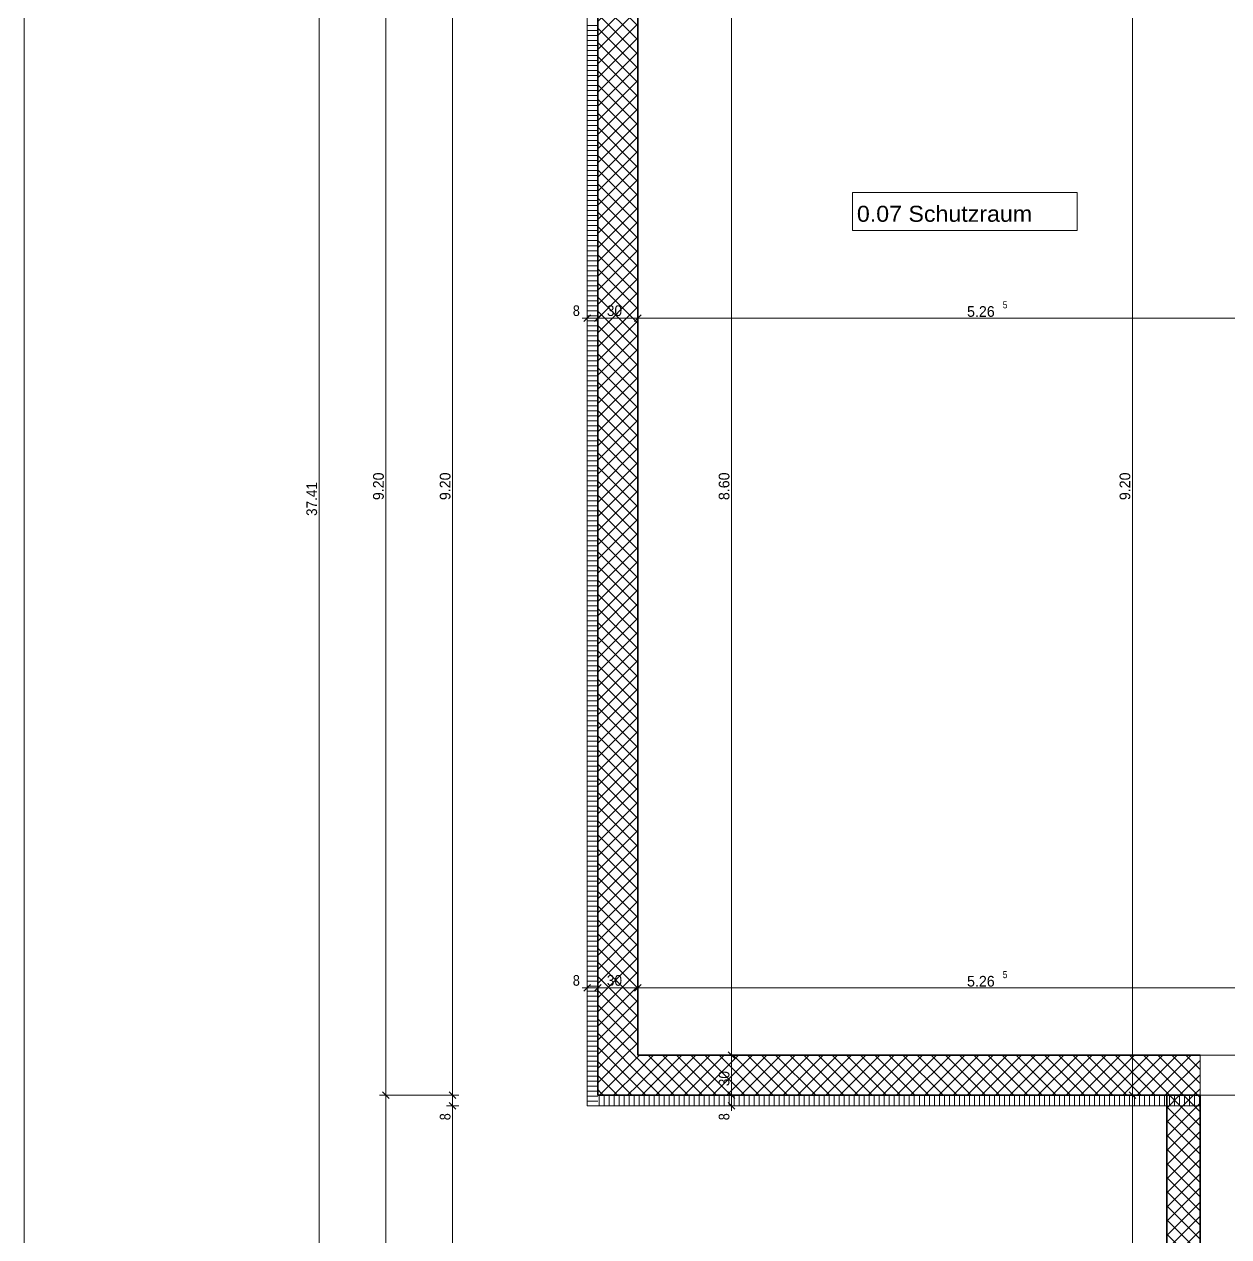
# Model space of a CAD drawing. Header units: millimetres. Extents: x -3497 to 2618, y -1809 to 2456.
# Drawn here: x -3422 to -2519, y -260 to 649 of the extents above; entities that cross this region are included whole.
import ezdxf
from ezdxf.enums import TextEntityAlignment as Align

# ---------------------------------------------------------------- set-up
doc = ezdxf.new("R2010")
doc.units = ezdxf.units.MM
doc.header["$LTSCALE"] = 100
for name, color, linetype, true_color in [('00_Anm.FP', 7, 'Continuous', 0x00c0ff), ('10-0.05 Solid', 1, 'Continuous', 0xff0000), ('10-0.18 Solid', 9, 'Continuous', 0x808080), ('20-Beton', 9, 'Continuous', 0x808080), ('50-Türen&Fenster', 9, 'Continuous', 0x808080), ('Layer31', 9, 'Continuous', 0x808080)]:
    doc.layers.add(name, color=color, linetype=linetype, true_color=true_color)
doc.layers.add('Layer34', color=7, linetype='Continuous')
doc.styles.add('Arial', font='arial.ttf')

# ---------------------------------------------------------------- blocks, each defined once
blk = doc.blocks.new('*X622')
at = {"layer": '10-0.05 Solid', "color": 18, "linetype": 'Continuous', "lineweight": 13, "true_color": 0x000000}
for p, q in [((-2996.14, -158.49), (-2991.67, -158.49)), ((-2992.39, -154.74), (-2991.67, -154.74))]:
    blk.add_line(p, q, dxfattribs=at)
blk = doc.blocks.new('*X623')
at = {"layer": '10-0.05 Solid', "color": 18, "linetype": 'Continuous', "lineweight": 13, "true_color": 0x000000}
for p, q in [((-2990.48, -154.02), (-2961.67, -125.21)), ((-2961.67, -126.76), (-2963.04, -125.39)), ((-2979.87, -154.02), (-2961.67, -135.82)), ((-2961.67, -147.97), (-2973.65, -136)), ((-2961.67, -137.37), (-2968.34, -130.69)), ((-2966.23, -154.02), (-2978.95, -141.3)), ((-2987.44, -154.02), (-2989.56, -151.91)), ((-2976.83, -154.02), (-2984.25, -146.6)), ((-2969.27, -154.02), (-2961.67, -146.43))]:
    blk.add_line(p, q, dxfattribs=at)
blk = doc.blocks.new('*X624')
at = {"layer": '10-0.05 Solid', "color": 18, "linetype": 'Continuous', "lineweight": 13, "true_color": 0x000000}
for p, q in [((-2999.67, 647.76), (-2991.67, 647.76)), ((-2999.67, 644.01), (-2991.67, 644.01)), ((-2999.67, 640.26), (-2991.67, 640.26)), ((-2999.67, 636.51), (-2991.67, 636.51)), ((-2999.67, 632.76), (-2991.67, 632.76)), ((-2999.67, 629.01), (-2991.67, 629.01)), ((-2999.67, 625.26), (-2991.67, 625.26)), ((-2999.67, 621.51), (-2991.67, 621.51)), ((-2999.67, 617.76), (-2991.67, 617.76)), ((-2999.67, 614.01), (-2991.67, 614.01)), ((-2999.67, 610.26), (-2991.67, 610.26)), ((-2999.67, 606.51), (-2991.67, 606.51)), ((-2999.67, 602.76), (-2991.67, 602.76)), ((-2999.67, 599.01), (-2991.67, 599.01)), ((-2999.67, 595.26), (-2991.67, 595.26)), ((-2999.67, 591.51), (-2991.67, 591.51)), ((-2999.67, 587.76), (-2991.67, 587.76)), ((-2999.67, 584.01), (-2991.67, 584.01)), ((-2999.67, 580.26), (-2991.67, 580.26)), ((-2999.67, 576.51), (-2991.67, 576.51)), ((-2999.67, 572.76), (-2991.67, 572.76)), ((-2999.67, 569.01), (-2991.67, 569.01)), ((-2999.67, 565.26), (-2991.67, 565.26)), ((-2999.67, 561.51), (-2991.67, 561.51)), ((-2999.67, 557.76), (-2991.67, 557.76)), ((-2999.67, 554.01), (-2991.67, 554.01)), ((-2999.67, 550.26), (-2991.67, 550.26)), ((-2999.67, 546.51), (-2991.67, 546.51)), ((-2999.67, 542.76), (-2991.67, 542.76)), ((-2999.67, 539.01), (-2991.67, 539.01)), ((-2999.67, 535.26), (-2991.67, 535.26)), ((-2999.67, 531.51), (-2991.67, 531.51)), ((-2999.67, 527.76), (-2991.67, 527.76)), ((-2999.67, 524.01), (-2991.67, 524.01)), ((-2999.67, 520.26), (-2991.67, 520.26)), ((-2999.67, 516.51), (-2991.67, 516.51)), ((-2999.67, 512.76), (-2991.67, 512.76)), ((-2999.67, 509.01), (-2991.67, 509.01)), ((-2999.67, 505.26), (-2991.67, 505.26)), ((-2999.67, 501.51), (-2991.67, 501.51)), ((-2999.67, 497.76), (-2991.67, 497.76)), ((-2999.67, 494.01), (-2991.67, 494.01)), ((-2999.67, 490.26), (-2991.67, 490.26)), ((-2999.67, 486.51), (-2991.67, 486.51)), ((-2999.67, 482.76), (-2991.67, 482.76)), ((-2999.67, 479.01), (-2991.67, 479.01)), ((-2999.67, 475.26), (-2991.67, 475.26)), ((-2999.67, 471.51), (-2991.67, 471.51)), ((-2999.67, 467.76), (-2991.67, 467.76)), ((-2999.67, 464.01), (-2991.67, 464.01)), ((-2999.67, 460.26), (-2991.67, 460.26)), ((-2999.67, 456.51), (-2991.67, 456.51)), ((-2999.67, 452.76), (-2991.67, 452.76)), ((-2999.67, 449.01), (-2991.67, 449.01)), ((-2999.67, 445.26), (-2991.67, 445.26)), ((-2999.67, 441.51), (-2991.67, 441.51)), ((-2999.67, 437.76), (-2991.67, 437.76)), ((-2999.67, 434.01), (-2991.67, 434.01)), ((-2999.67, 430.26), (-2991.67, 430.26)), ((-2999.67, 426.51), (-2991.67, 426.51)), ((-2999.67, 422.76), (-2991.67, 422.76)), ((-2999.67, 419.01), (-2991.67, 419.01)), ((-2999.67, 415.26), (-2991.67, 415.26)), ((-2999.67, 411.51), (-2991.67, 411.51)), ((-2999.67, 407.76), (-2991.67, 407.76)), ((-2999.67, 404.01), (-2991.67, 404.01)), ((-2999.67, 400.26), (-2991.67, 400.26)), ((-2999.67, 396.51), (-2991.67, 396.51)), ((-2999.67, 392.76), (-2991.67, 392.76)), ((-2999.67, 389.01), (-2991.67, 389.01)), ((-2999.67, 385.26), (-2991.67, 385.26)), ((-2999.67, 381.51), (-2991.67, 381.51)), ((-2999.67, 377.76), (-2991.67, 377.76)), ((-2999.67, 374.01), (-2991.67, 374.01)), ((-2999.67, 370.26), (-2991.67, 370.26)), ((-2999.67, 366.51), (-2991.67, 366.51)), ((-2999.67, 362.76), (-2991.67, 362.76)), ((-2999.67, 359.01), (-2991.67, 359.01)), ((-2999.67, 355.26), (-2991.67, 355.26)), ((-2999.67, 351.51), (-2991.67, 351.51)), ((-2999.67, 347.76), (-2991.67, 347.76)), ((-2999.67, 344.01), (-2991.67, 344.01)), ((-2999.67, 340.26), (-2991.67, 340.26)), ((-2999.67, 336.51), (-2991.67, 336.51)), ((-2999.67, 332.76), (-2991.67, 332.76)), ((-2999.67, 329.01), (-2991.67, 329.01)), ((-2999.67, 325.26), (-2991.67, 325.26)), ((-2999.67, 321.51), (-2991.67, 321.51)), ((-2999.67, 317.76), (-2991.67, 317.76)), ((-2999.67, 314.01), (-2991.67, 314.01)), ((-2999.67, 310.26), (-2991.67, 310.26)), ((-2999.67, 306.51), (-2991.67, 306.51)), ((-2999.67, 302.76), (-2991.67, 302.76)), ((-2999.67, 299.01), (-2991.67, 299.01)), ((-2999.67, 295.26), (-2991.67, 295.26)), ((-2999.67, 291.51), (-2991.67, 291.51)), ((-2999.67, 287.76), (-2991.67, 287.76)), ((-2999.67, 284.01), (-2991.67, 284.01)), ((-2999.67, 280.26), (-2991.67, 280.26)), ((-2999.67, 276.51), (-2991.67, 276.51)), ((-2999.67, 272.76), (-2991.67, 272.76)), ((-2999.67, 269.01), (-2991.67, 269.01)), ((-2999.67, 265.26), (-2991.67, 265.26)), ((-2999.67, 261.51), (-2991.67, 261.51)), ((-2999.67, 257.76), (-2991.67, 257.76)), ((-2999.67, 254.01), (-2991.67, 254.01)), ((-2999.67, 250.26), (-2991.67, 250.26)), ((-2999.67, 246.51), (-2991.67, 246.51)), ((-2999.67, 242.76), (-2991.67, 242.76)), ((-2999.67, 239.01), (-2991.67, 239.01)), ((-2999.67, 235.26), (-2991.67, 235.26)), ((-2999.67, 231.51), (-2991.67, 231.51)), ((-2999.67, 227.76), (-2991.67, 227.76)), ((-2999.67, 224.01), (-2991.67, 224.01)), ((-2999.67, 220.26), (-2991.67, 220.26)), ((-2999.67, 216.51), (-2991.67, 216.51)), ((-2999.67, 212.76), (-2991.67, 212.76)), ((-2999.67, 209.01), (-2991.67, 209.01)), ((-2999.67, 205.26), (-2991.67, 205.26)), ((-2999.67, 201.51), (-2991.67, 201.51)), ((-2999.67, 197.76), (-2991.67, 197.76)), ((-2999.67, 194.01), (-2991.67, 194.01)), ((-2999.67, 190.26), (-2991.67, 190.26)), ((-2999.67, 186.51), (-2991.67, 186.51)), ((-2999.67, 182.76), (-2991.67, 182.76)), ((-2999.67, 179.01), (-2991.67, 179.01)), ((-2999.67, 175.26), (-2991.67, 175.26)), ((-2999.67, 171.51), (-2991.67, 171.51)), ((-2999.67, 167.76), (-2991.67, 167.76)), ((-2999.67, 164.01), (-2991.67, 164.01)), ((-2999.67, 160.26), (-2991.67, 160.26)), ((-2999.67, 156.51), (-2991.67, 156.51)), ((-2999.67, 152.76), (-2991.67, 152.76)), ((-2999.67, 149.01), (-2991.67, 149.01)), ((-2999.67, 145.26), (-2991.67, 145.26)), ((-2999.67, 141.51), (-2991.67, 141.51)), ((-2999.67, 137.76), (-2991.67, 137.76)), ((-2999.67, 134.01), (-2991.67, 134.01)), ((-2999.67, 130.26), (-2991.67, 130.26)), ((-2999.67, 126.51), (-2991.67, 126.51)), ((-2999.67, 122.76), (-2991.67, 122.76)), ((-2999.67, 119.01), (-2991.67, 119.01)), ((-2999.67, 115.26), (-2991.67, 115.26)), ((-2999.67, 111.51), (-2991.67, 111.51)), ((-2999.67, 107.76), (-2991.67, 107.76)), ((-2999.67, 104.01), (-2991.67, 104.01)), ((-2999.67, 100.26), (-2991.67, 100.26)), ((-2999.67, 96.51), (-2991.67, 96.51)), ((-2999.67, 92.76), (-2991.67, 92.76)), ((-2999.67, 89.01), (-2991.67, 89.01)), ((-2999.67, 85.26), (-2991.67, 85.26)), ((-2999.67, 81.51), (-2991.67, 81.51)), ((-2999.67, 77.76), (-2991.67, 77.76)), ((-2999.67, 74.01), (-2991.67, 74.01)), ((-2999.67, 70.26), (-2991.67, 70.26)), ((-2999.67, 66.51), (-2991.67, 66.51)), ((-2999.67, 62.76), (-2991.67, 62.76)), ((-2999.67, 59.01), (-2991.67, 59.01)), ((-2999.67, 55.26), (-2991.67, 55.26)), ((-2999.67, 51.51), (-2991.67, 51.51)), ((-2999.67, 47.76), (-2991.67, 47.76)), ((-2999.67, 44.01), (-2991.67, 44.01)), ((-2999.67, 40.26), (-2991.67, 40.26)), ((-2999.67, 36.51), (-2991.67, 36.51)), ((-2999.67, 32.76), (-2991.67, 32.76)), ((-2999.67, 29.01), (-2991.67, 29.01)), ((-2999.67, 25.26), (-2991.67, 25.26)), ((-2999.67, 21.51), (-2991.67, 21.51)), ((-2999.67, 17.76), (-2991.67, 17.76)), ((-2999.67, 14.01), (-2991.67, 14.01)), ((-2999.67, 10.26), (-2991.67, 10.26)), ((-2999.67, 6.51), (-2991.67, 6.51)), ((-2999.67, 2.76), (-2991.67, 2.76)), ((-2999.67, -0.99), (-2991.67, -0.99)), ((-2999.67, -4.74), (-2991.67, -4.74)), ((-2999.67, -8.49), (-2991.67, -8.49)), ((-2999.67, -12.24), (-2991.67, -12.24)), ((-2999.67, -15.99), (-2991.67, -15.99)), ((-2999.67, -19.74), (-2991.67, -19.74)), ((-2999.67, -23.49), (-2991.67, -23.49)), ((-2999.67, -27.24), (-2991.67, -27.24)), ((-2999.67, -30.99), (-2991.67, -30.99)), ((-2999.67, -34.74), (-2991.67, -34.74)), ((-2999.67, -38.49), (-2991.67, -38.49)), ((-2999.67, -42.24), (-2991.67, -42.24)), ((-2999.67, -45.99), (-2991.67, -45.99)), ((-2999.67, -49.74), (-2991.67, -49.74)), ((-2999.67, -53.49), (-2991.67, -53.49)), ((-2999.67, -57.24), (-2991.67, -57.24)), ((-2999.67, -60.99), (-2991.67, -60.99)), ((-2999.67, -64.74), (-2991.67, -64.74)), ((-2999.67, -68.49), (-2991.67, -68.49)), ((-2999.67, -72.24), (-2991.67, -72.24)), ((-2999.67, -75.99), (-2991.67, -75.99)), ((-2999.67, -79.74), (-2991.67, -79.74)), ((-2999.67, -83.49), (-2991.67, -83.49)), ((-2999.67, -87.24), (-2991.67, -87.24)), ((-2999.67, -90.99), (-2991.67, -90.99)), ((-2999.67, -94.74), (-2991.67, -94.74)), ((-2999.67, -98.49), (-2991.67, -98.49)), ((-2999.67, -102.24), (-2991.67, -102.24)), ((-2999.67, -105.99), (-2991.67, -105.99)), ((-2999.67, -109.74), (-2991.67, -109.74)), ((-2999.67, -113.49), (-2991.67, -113.49)), ((-2999.67, -117.24), (-2991.67, -117.24)), ((-2999.67, -120.99), (-2991.67, -120.99)), ((-2999.67, -124.74), (-2991.67, -124.74)), ((-2999.67, -128.49), (-2991.67, -128.49)), ((-2999.67, -132.24), (-2991.67, -132.24)), ((-2999.67, -135.99), (-2991.67, -135.99)), ((-2999.67, -139.74), (-2991.67, -139.74)), ((-2999.67, -143.49), (-2991.67, -143.49)), ((-2999.67, -147.24), (-2991.67, -147.24)), ((-2999.67, -150.99), (-2991.67, -150.99))]:
    blk.add_line(p, q, dxfattribs=at)
blk = doc.blocks.new('*X625')
at = {"layer": '10-0.05 Solid', "color": 18, "linetype": 'Continuous', "lineweight": 13, "true_color": 0x000000}
for p, q in [((-2999.67, -154.74), (-2992.39, -154.74)), ((-2999.67, -158.49), (-2996.14, -158.49))]:
    blk.add_line(p, q, dxfattribs=at)
blk = doc.blocks.new('*X627')
at = {"layer": '10-0.05 Solid', "color": 18, "linetype": 'Continuous', "lineweight": 13, "true_color": 0x000000}
for p, q in [((-2991.67, 714.53), (-2970.22, 735.98)), ((-2991.67, 725.13), (-2980.82, 735.98)), ((-2991.67, 735.74), (-2991.43, 735.98)), ((-2991.67, 703.92), (-2961.67, 733.92)), ((-2961.67, 700.56), (-2991.67, 730.56)), ((-2961.67, 711.16), (-2986.49, 735.98)), ((-2961.67, 721.77), (-2975.88, 735.98)), ((-2961.67, 732.38), (-2965.27, 735.98)), ((-2991.67, 693.31), (-2961.67, 723.31)), ((-2961.67, 689.95), (-2991.67, 719.95)), ((-2991.67, 682.71), (-2961.67, 712.71)), ((-2961.67, 679.34), (-2991.67, 709.34)), ((-2991.67, 672.1), (-2961.67, 702.1)), ((-2961.67, 668.74), (-2991.67, 698.74)), ((-2991.67, 661.49), (-2961.67, 691.49)), ((-2961.67, 658.13), (-2991.67, 688.13)), ((-2991.67, 650.89), (-2961.67, 680.89)), ((-2961.67, 647.52), (-2991.67, 677.52)), ((-2991.67, 640.28), (-2961.67, 670.28)), ((-2961.67, 636.92), (-2991.67, 666.92)), ((-2991.67, 629.67), (-2961.67, 659.67)), ((-2961.67, 626.31), (-2991.67, 656.31)), ((-2991.67, 619.07), (-2961.67, 649.07)), ((-2961.67, 615.7), (-2991.67, 645.7)), ((-2991.67, 608.46), (-2961.67, 638.46)), ((-2961.67, 605.1), (-2991.67, 635.1)), ((-2991.67, 597.85), (-2961.67, 627.85)), ((-2961.67, 594.49), (-2991.67, 624.49)), ((-2991.67, 587.25), (-2961.67, 617.25)), ((-2961.67, 583.88), (-2991.67, 613.88)), ((-2991.67, 576.64), (-2961.67, 606.64)), ((-2961.67, 573.28), (-2991.67, 603.28)), ((-2991.67, 566.03), (-2961.67, 596.03)), ((-2961.67, 562.67), (-2991.67, 592.67)), ((-2991.67, 555.43), (-2961.67, 585.43)), ((-2961.67, 552.06), (-2991.67, 582.06)), ((-2991.67, 544.82), (-2961.67, 574.82)), ((-2961.67, 541.46), (-2991.67, 571.46)), ((-2991.67, 534.21), (-2961.67, 564.21)), ((-2961.67, 530.85), (-2991.67, 560.85)), ((-2991.67, 523.61), (-2961.67, 553.61)), ((-2961.67, 520.24), (-2991.67, 550.24)), ((-2991.67, 513), (-2961.67, 543)), ((-2961.67, 509.64), (-2991.67, 539.64)), ((-2991.67, 502.39), (-2961.67, 532.39)), ((-2961.67, 499.03), (-2991.67, 529.03)), ((-2991.67, 491.79), (-2961.67, 521.79)), ((-2961.67, 488.42), (-2991.67, 518.42)), ((-2991.67, 481.18), (-2961.67, 511.18)), ((-2961.67, 477.82), (-2991.67, 507.82)), ((-2991.67, 470.57), (-2961.67, 500.57)), ((-2961.67, 467.21), (-2991.67, 497.21)), ((-2991.67, 459.97), (-2961.67, 489.97)), ((-2961.67, 456.6), (-2991.67, 486.6)), ((-2991.67, 449.36), (-2961.67, 479.36)), ((-2961.67, 446), (-2991.67, 476)), ((-2991.67, 438.75), (-2961.67, 468.75)), ((-2961.67, 435.39), (-2991.67, 465.39)), ((-2991.67, 428.15), (-2961.67, 458.15)), ((-2961.67, 424.78), (-2991.67, 454.78)), ((-2991.67, 417.54), (-2961.67, 447.54)), ((-2961.67, 414.18), (-2991.67, 444.18)), ((-2991.67, 406.93), (-2961.67, 436.93)), ((-2961.67, 403.57), (-2991.67, 433.57)), ((-2991.67, 396.33), (-2961.67, 426.33)), ((-2961.67, 392.96), (-2991.67, 422.96)), ((-2991.67, 385.72), (-2961.67, 415.72)), ((-2961.67, 382.36), (-2991.67, 412.36)), ((-2991.67, 375.12), (-2961.67, 405.12)), ((-2961.67, 371.75), (-2991.67, 401.75)), ((-2991.67, 364.51), (-2961.67, 394.51)), ((-2961.67, 361.14), (-2991.67, 391.14)), ((-2991.67, 353.9), (-2961.67, 383.9)), ((-2961.67, 350.54), (-2991.67, 380.54)), ((-2991.67, 343.3), (-2961.67, 373.3)), ((-2961.67, 339.93), (-2991.67, 369.93)), ((-2991.67, 332.69), (-2961.67, 362.69)), ((-2961.67, 329.32), (-2991.67, 359.32)), ((-2991.67, 322.08), (-2961.67, 352.08)), ((-2961.67, 318.72), (-2991.67, 348.72)), ((-2991.67, 311.48), (-2961.67, 341.48)), ((-2961.67, 308.11), (-2991.67, 338.11)), ((-2991.67, 300.87), (-2961.67, 330.87)), ((-2961.67, 297.5), (-2991.67, 327.5)), ((-2991.67, 290.26), (-2961.67, 320.26)), ((-2961.67, 286.9), (-2991.67, 316.9)), ((-2991.67, 279.66), (-2961.67, 309.66)), ((-2961.67, 276.29), (-2991.67, 306.29)), ((-2991.67, 269.05), (-2961.67, 299.05)), ((-2961.67, 265.68), (-2991.67, 295.68)), ((-2991.67, 258.44), (-2961.67, 288.44)), ((-2961.67, 255.08), (-2991.67, 285.08)), ((-2991.67, 247.84), (-2961.67, 277.84)), ((-2961.67, 244.47), (-2991.67, 274.47)), ((-2991.67, 237.23), (-2961.67, 267.23)), ((-2961.67, 233.86), (-2991.67, 263.86)), ((-2991.67, 226.62), (-2961.67, 256.62)), ((-2961.67, 223.26), (-2991.67, 253.26)), ((-2991.67, 216.02), (-2961.67, 246.02)), ((-2961.67, 212.65), (-2991.67, 242.65)), ((-2991.67, 205.41), (-2961.67, 235.41)), ((-2961.67, 202.05), (-2991.67, 232.05)), ((-2991.67, 194.8), (-2961.67, 224.8)), ((-2961.67, 191.44), (-2991.67, 221.44)), ((-2991.67, 184.2), (-2961.67, 214.2)), ((-2961.67, 180.83), (-2991.67, 210.83)), ((-2991.67, 173.59), (-2961.67, 203.59)), ((-2961.67, 170.23), (-2991.67, 200.23)), ((-2991.67, 162.98), (-2961.67, 192.98)), ((-2961.67, 159.62), (-2991.67, 189.62)), ((-2991.67, 152.38), (-2961.67, 182.38)), ((-2961.67, 149.01), (-2991.67, 179.01)), ((-2991.67, 141.77), (-2961.67, 171.77)), ((-2961.67, 138.41), (-2991.67, 168.41)), ((-2991.67, 131.16), (-2961.67, 161.16)), ((-2961.67, 127.8), (-2991.67, 157.8)), ((-2991.67, 120.56), (-2961.67, 150.56)), ((-2961.67, 117.19), (-2991.67, 147.19)), ((-2991.67, 109.95), (-2961.67, 139.95)), ((-2961.67, 106.59), (-2991.67, 136.59)), ((-2991.67, 99.34), (-2961.67, 129.34)), ((-2961.67, 95.98), (-2991.67, 125.98)), ((-2991.67, 88.74), (-2961.67, 118.74)), ((-2961.67, 85.37), (-2991.67, 115.37)), ((-2991.67, 78.13), (-2961.67, 108.13)), ((-2961.67, 74.77), (-2991.67, 104.77)), ((-2991.67, 67.52), (-2961.67, 97.52)), ((-2961.67, 64.16), (-2991.67, 94.16)), ((-2991.67, 56.92), (-2961.67, 86.92)), ((-2961.67, 53.55), (-2991.67, 83.55)), ((-2991.67, 46.31), (-2961.67, 76.31)), ((-2961.67, 42.95), (-2991.67, 72.95)), ((-2991.67, 35.7), (-2961.67, 65.7)), ((-2961.67, 32.34), (-2991.67, 62.34)), ((-2991.67, 25.1), (-2961.67, 55.1)), ((-2961.67, 21.73), (-2991.67, 51.73)), ((-2991.67, 14.49), (-2961.67, 44.49)), ((-2961.67, 11.13), (-2991.67, 41.13)), ((-2991.67, 3.88), (-2961.67, 33.88)), ((-2961.67, 0.52), (-2991.67, 30.52)), ((-2991.67, -6.72), (-2961.67, 23.28)), ((-2961.67, -10.09), (-2991.67, 19.91)), ((-2991.67, -17.33), (-2961.67, 12.67)), ((-2961.67, -20.69), (-2991.67, 9.31)), ((-2991.67, -27.94), (-2961.67, 2.06)), ((-2961.67, -31.3), (-2991.67, -1.3)), ((-2991.67, -38.54), (-2961.67, -8.54)), ((-2961.67, -41.91), (-2991.67, -11.91)), ((-2991.67, -49.15), (-2961.67, -19.15)), ((-2961.67, -52.51), (-2991.67, -22.51)), ((-2991.67, -59.76), (-2961.67, -29.76)), ((-2961.67, -63.12), (-2991.67, -33.12)), ((-2991.67, -70.36), (-2961.67, -40.36)), ((-2961.67, -73.73), (-2991.67, -43.73)), ((-2991.67, -80.97), (-2961.67, -50.97)), ((-2961.67, -84.33), (-2991.67, -54.33)), ((-2991.67, -91.58), (-2961.67, -61.58)), ((-2961.67, -94.94), (-2991.67, -64.94)), ((-2991.67, -102.18), (-2961.67, -72.18)), ((-2961.67, -105.55), (-2991.67, -75.55)), ((-2991.67, -112.79), (-2961.67, -82.79)), ((-2961.67, -116.15), (-2991.67, -86.15)), ((-2991.67, -123.4), (-2961.67, -93.4)), ((-2964.41, -124.02), (-2991.67, -96.76)), ((-2975.01, -124.02), (-2991.67, -107.37)), ((-2981.69, -124.02), (-2961.67, -104)), ((-2985.62, -124.02), (-2991.67, -117.97)), ((-2971.09, -124.02), (-2961.67, -114.61))]:
    blk.add_line(p, q, dxfattribs=at)
blk = doc.blocks.new('*X628')
at = {"layer": '10-0.05 Solid', "color": 18, "linetype": 'Continuous', "lineweight": 13, "true_color": 0x000000}
for p, q in [((-2991.67, -144.61), (-2971.09, -124.02)), ((-2991.67, -134), (-2981.69, -124.02)), ((-2973.65, -136), (-2985.62, -124.02)), ((-2968.34, -130.69), (-2975.01, -124.02)), ((-2963.04, -125.39), (-2964.41, -124.02)), ((-2978.95, -141.3), (-2991.67, -128.58)), ((-2984.25, -146.6), (-2991.67, -139.19)), ((-2989.56, -151.91), (-2991.67, -149.79))]:
    blk.add_line(p, q, dxfattribs=at)
blk = doc.blocks.new('*X629')
at = {"layer": '10-0.05 Solid', "color": 18, "linetype": 'Continuous', "lineweight": 13, "true_color": 0x000000}
for p, q in [((-2990.63, -162.02), (-2990.63, -154.02)), ((-2986.88, -162.02), (-2986.88, -154.02)), ((-2983.13, -162.02), (-2983.13, -154.02)), ((-2979.38, -162.02), (-2979.38, -154.02)), ((-2975.63, -162.02), (-2975.63, -154.02)), ((-2971.88, -162.02), (-2971.88, -154.02)), ((-2968.13, -162.02), (-2968.13, -154.02)), ((-2964.38, -162.02), (-2964.38, -154.02)), ((-2960.63, -162.02), (-2960.63, -154.02)), ((-2956.88, -162.02), (-2956.88, -154.02)), ((-2953.13, -162.02), (-2953.13, -154.02)), ((-2949.38, -162.02), (-2949.38, -154.02)), ((-2945.63, -162.02), (-2945.63, -154.02)), ((-2941.88, -162.02), (-2941.88, -154.02)), ((-2938.13, -162.02), (-2938.13, -154.02)), ((-2934.38, -162.02), (-2934.38, -154.02)), ((-2930.63, -162.02), (-2930.63, -154.02)), ((-2926.88, -162.02), (-2926.88, -154.02)), ((-2923.13, -162.02), (-2923.13, -154.02)), ((-2919.38, -162.02), (-2919.38, -154.02)), ((-2915.63, -162.02), (-2915.63, -154.02)), ((-2911.88, -162.02), (-2911.88, -154.02)), ((-2908.13, -162.02), (-2908.13, -154.02)), ((-2904.38, -162.03), (-2904.38, -154.03)), ((-2900.63, -162.03), (-2900.63, -154.03)), ((-2896.88, -162.03), (-2896.88, -154.03)), ((-2893.13, -162.03), (-2893.13, -154.03)), ((-2889.38, -162.03), (-2889.38, -154.03)), ((-2885.63, -162.03), (-2885.63, -154.03)), ((-2881.88, -162.03), (-2881.88, -154.03)), ((-2878.13, -162.03), (-2878.13, -154.03)), ((-2874.38, -162.03), (-2874.38, -154.03)), ((-2870.63, -162.03), (-2870.63, -154.03)), ((-2866.88, -162.03), (-2866.88, -154.03)), ((-2863.13, -162.03), (-2863.13, -154.03)), ((-2859.38, -162.03), (-2859.38, -154.03)), ((-2855.63, -162.03), (-2855.63, -154.03)), ((-2851.88, -162.03), (-2851.88, -154.03)), ((-2848.13, -162.03), (-2848.13, -154.03)), ((-2844.38, -162.03), (-2844.38, -154.03)), ((-2840.63, -162.03), (-2840.63, -154.03)), ((-2836.88, -162.03), (-2836.88, -154.03)), ((-2833.13, -162.03), (-2833.13, -154.03)), ((-2829.38, -162.03), (-2829.38, -154.03)), ((-2825.63, -162.03), (-2825.63, -154.03)), ((-2821.88, -162.03), (-2821.88, -154.03)), ((-2818.13, -162.03), (-2818.13, -154.03)), ((-2814.38, -162.03), (-2814.38, -154.03)), ((-2810.63, -162.03), (-2810.63, -154.03)), ((-2806.88, -162.03), (-2806.88, -154.03)), ((-2803.13, -162.03), (-2803.13, -154.03)), ((-2799.38, -162.03), (-2799.38, -154.03)), ((-2795.63, -162.03), (-2795.63, -154.03)), ((-2791.88, -162.03), (-2791.88, -154.03)), ((-2788.13, -162.03), (-2788.13, -154.03)), ((-2784.38, -162.03), (-2784.38, -154.03)), ((-2780.63, -162.03), (-2780.63, -154.03)), ((-2776.88, -162.03), (-2776.88, -154.03)), ((-2773.13, -162.03), (-2773.13, -154.03)), ((-2769.38, -162.03), (-2769.38, -154.03)), ((-2765.63, -162.03), (-2765.63, -154.03)), ((-2761.88, -162.03), (-2761.88, -154.03)), ((-2758.13, -162.03), (-2758.13, -154.03)), ((-2754.38, -162.03), (-2754.38, -154.03)), ((-2750.63, -162.03), (-2750.63, -154.03)), ((-2746.88, -162.03), (-2746.88, -154.03)), ((-2743.13, -162.03), (-2743.13, -154.03)), ((-2739.38, -162.03), (-2739.38, -154.03)), ((-2735.63, -162.03), (-2735.63, -154.03)), ((-2731.88, -162.03), (-2731.88, -154.03)), ((-2728.13, -162.03), (-2728.13, -154.03)), ((-2724.38, -162.03), (-2724.38, -154.03)), ((-2720.63, -162.03), (-2720.63, -154.03)), ((-2716.88, -162.03), (-2716.88, -154.03)), ((-2713.13, -162.03), (-2713.13, -154.03)), ((-2709.38, -162.03), (-2709.38, -154.03)), ((-2705.63, -162.03), (-2705.63, -154.03)), ((-2701.88, -162.03), (-2701.88, -154.03)), ((-2698.13, -162.03), (-2698.13, -154.03)), ((-2694.38, -162.03), (-2694.38, -154.03)), ((-2690.63, -162.03), (-2690.63, -154.03)), ((-2686.88, -162.03), (-2686.88, -154.03)), ((-2683.13, -162.03), (-2683.13, -154.03)), ((-2679.38, -162.03), (-2679.38, -154.03)), ((-2675.63, -162.03), (-2675.63, -154.03)), ((-2671.88, -162.03), (-2671.88, -154.03)), ((-2668.13, -162.03), (-2668.13, -154.03)), ((-2664.38, -162.03), (-2664.38, -154.03)), ((-2660.63, -162.03), (-2660.63, -154.03)), ((-2656.88, -162.03), (-2656.88, -154.03)), ((-2653.13, -162.03), (-2653.13, -154.03)), ((-2649.38, -162.03), (-2649.38, -154.03)), ((-2645.63, -162.03), (-2645.63, -154.03)), ((-2641.88, -162.03), (-2641.88, -154.03)), ((-2638.13, -162.03), (-2638.13, -154.03)), ((-2634.38, -162.03), (-2634.38, -154.03)), ((-2630.63, -162.03), (-2630.63, -154.03)), ((-2626.88, -162.03), (-2626.88, -154.03)), ((-2623.13, -162.03), (-2623.13, -154.03)), ((-2619.38, -162.03), (-2619.38, -154.03)), ((-2615.63, -162.03), (-2615.63, -154.03)), ((-2611.88, -162.03), (-2611.88, -154.03)), ((-2608.13, -162.03), (-2608.13, -154.03)), ((-2604.38, -162.03), (-2604.38, -154.03)), ((-2600.63, -162.03), (-2600.63, -154.03)), ((-2596.88, -162.03), (-2596.88, -154.03)), ((-2593.13, -162.03), (-2593.13, -154.03)), ((-2589.38, -162.03), (-2589.38, -154.03)), ((-2585.63, -162.03), (-2585.63, -154.03)), ((-2581.88, -162.04), (-2581.88, -154.04)), ((-2578.13, -162.04), (-2578.13, -154.04)), ((-2574.38, -162.04), (-2574.38, -154.04)), ((-2570.63, -162.04), (-2570.63, -154.04)), ((-2566.88, -162.04), (-2566.88, -154.04)), ((-2563.13, -162.04), (-2563.13, -154.04)), ((-2559.38, -162.04), (-2559.38, -154.04)), ((-2555.63, -162.04), (-2555.63, -154.04)), ((-2551.88, -162.04), (-2551.88, -154.04)), ((-2548.13, -162.04), (-2548.13, -154.04)), ((-2544.38, -162.04), (-2544.38, -154.04)), ((-2540.63, -162.04), (-2540.63, -154.04))]:
    blk.add_line(p, q, dxfattribs=at)
blk = doc.blocks.new('*X630')
at = {"layer": '10-0.05 Solid', "color": 18, "linetype": 'Continuous', "lineweight": 13, "true_color": 0x000000}
for p, q in [((-2961.67, -146.43), (-2939.27, -124.02)), ((-2961.67, -135.82), (-2949.87, -124.02)), ((-2961.67, -125.21), (-2960.48, -124.02)), ((-2934.41, -154.02), (-2961.67, -126.76)), ((-2958.66, -154.02), (-2928.66, -124.02)), ((-2923.8, -154.02), (-2953.8, -124.02)), ((-2948.05, -154.02), (-2918.05, -124.02)), ((-2913.19, -154.02), (-2943.19, -124.02)), ((-2937.45, -154.02), (-2907.45, -124.03)), ((-2902.59, -154.03), (-2932.59, -124.02)), ((-2926.84, -154.02), (-2896.84, -124.03)), ((-2891.98, -154.03), (-2921.98, -124.02)), ((-2916.23, -154.02), (-2886.24, -124.03)), ((-2881.37, -154.03), (-2911.37, -124.02)), ((-2905.63, -154.03), (-2875.63, -124.03)), ((-2870.76, -154.03), (-2900.77, -124.03)), ((-2895.02, -154.03), (-2865.02, -124.03)), ((-2860.16, -154.03), (-2890.16, -124.03)), ((-2884.42, -154.03), (-2854.42, -124.03)), ((-2849.55, -154.03), (-2879.55, -124.03)), ((-2873.81, -154.03), (-2843.81, -124.03)), ((-2838.94, -154.03), (-2868.94, -124.03)), ((-2863.2, -154.03), (-2833.2, -124.03)), ((-2828.34, -154.03), (-2858.34, -124.03)), ((-2852.6, -154.03), (-2822.6, -124.03)), ((-2817.73, -154.03), (-2847.73, -124.03)), ((-2841.99, -154.03), (-2811.99, -124.03)), ((-2807.12, -154.03), (-2837.12, -124.03)), ((-2831.38, -154.03), (-2801.38, -124.03)), ((-2796.52, -154.03), (-2826.52, -124.03)), ((-2820.78, -154.03), (-2790.78, -124.03)), ((-2785.91, -154.03), (-2815.91, -124.03)), ((-2810.17, -154.03), (-2780.17, -124.03)), ((-2775.3, -154.03), (-2805.3, -124.03)), ((-2799.57, -154.03), (-2769.57, -124.03)), ((-2764.7, -154.03), (-2794.7, -124.03)), ((-2788.96, -154.03), (-2758.96, -124.03)), ((-2754.09, -154.03), (-2784.09, -124.03)), ((-2778.35, -154.03), (-2748.35, -124.03)), ((-2743.48, -154.03), (-2773.48, -124.03)), ((-2767.75, -154.03), (-2737.75, -124.03)), ((-2732.87, -154.03), (-2762.88, -124.03)), ((-2757.14, -154.03), (-2727.14, -124.03)), ((-2722.27, -154.03), (-2752.27, -124.03)), ((-2746.53, -154.03), (-2716.53, -124.03)), ((-2711.66, -154.03), (-2741.66, -124.03)), ((-2735.93, -154.03), (-2705.93, -124.03)), ((-2701.05, -154.03), (-2731.05, -124.03)), ((-2725.32, -154.03), (-2695.32, -124.03)), ((-2690.45, -154.03), (-2720.45, -124.03)), ((-2714.71, -154.03), (-2684.72, -124.03)), ((-2679.84, -154.03), (-2709.84, -124.03)), ((-2704.11, -154.03), (-2674.11, -124.03)), ((-2669.23, -154.03), (-2699.23, -124.03)), ((-2693.5, -154.03), (-2663.5, -124.03)), ((-2658.63, -154.03), (-2688.63, -124.03)), ((-2682.9, -154.03), (-2652.9, -124.03)), ((-2648.02, -154.03), (-2678.02, -124.03)), ((-2672.29, -154.03), (-2642.29, -124.03)), ((-2637.41, -154.03), (-2667.41, -124.03)), ((-2661.68, -154.03), (-2631.68, -124.03)), ((-2626.81, -154.03), (-2656.81, -124.03)), ((-2651.08, -154.03), (-2621.08, -124.03)), ((-2616.2, -154.03), (-2646.2, -124.03)), ((-2640.47, -154.03), (-2610.47, -124.03)), ((-2605.59, -154.03), (-2635.59, -124.03)), ((-2629.86, -154.03), (-2599.87, -124.03)), ((-2594.98, -154.03), (-2624.99, -124.03)), ((-2619.26, -154.03), (-2589.26, -124.03)), ((-2584.38, -154.03), (-2614.38, -124.03)), ((-2608.65, -154.03), (-2578.65, -124.04)), ((-2573.77, -154.04), (-2603.77, -124.03)), ((-2598.05, -154.03), (-2568.05, -124.04)), ((-2563.16, -154.04), (-2593.16, -124.03)), ((-2587.44, -154.03), (-2557.44, -124.04)), ((-2552.56, -154.04), (-2582.56, -124.04)), ((-2576.83, -154.04), (-2546.83, -124.04)), ((-2541.95, -154.04), (-2571.95, -124.04)), ((-2540.2, -145.18), (-2561.34, -124.04)), ((-2540.2, -134.58), (-2550.74, -124.04)), ((-2566.23, -154.04), (-2540.2, -128.01)), ((-2945.01, -154.02), (-2961.67, -137.37)), ((-2555.62, -154.04), (-2540.2, -138.61)), ((-2955.62, -154.02), (-2961.67, -147.97)), ((-2545.01, -154.04), (-2540.2, -149.22))]:
    blk.add_line(p, q, dxfattribs=at)
blk = doc.blocks.new('*X635')
at = {"layer": '10-0.05 Solid', "color": 18, "linetype": 'Continuous', "lineweight": 13, "true_color": 0x000000}
for p, q in [((-2565.2, -174.22), (-2545.01, -154.04)), ((-2565.2, -163.61), (-2555.62, -154.04)), ((-2540.2, -177), (-2563.16, -154.04)), ((-2540.2, -166.39), (-2552.56, -154.04)), ((-2540.2, -155.79), (-2541.95, -154.04)), ((-2565.2, -184.83), (-2540.2, -159.83)), ((-2540.2, -187.61), (-2565.2, -162.61)), ((-2565.2, -195.43), (-2540.2, -170.43)), ((-2540.2, -198.21), (-2565.2, -173.21)), ((-2565.2, -206.04), (-2540.2, -181.04)), ((-2540.2, -208.82), (-2565.2, -183.82)), ((-2565.2, -216.65), (-2540.2, -191.65)), ((-2540.2, -219.43), (-2565.2, -194.43)), ((-2565.2, -227.25), (-2540.2, -202.25)), ((-2540.2, -230.03), (-2565.2, -205.03)), ((-2565.2, -237.86), (-2540.2, -212.86)), ((-2540.2, -240.64), (-2565.2, -215.64)), ((-2565.2, -248.47), (-2540.2, -223.47)), ((-2540.2, -251.25), (-2565.2, -226.25)), ((-2565.2, -259.07), (-2540.2, -234.07)), ((-2540.2, -261.85), (-2565.2, -236.85)), ((-2565.2, -269.68), (-2540.2, -244.68)), ((-2540.2, -272.46), (-2565.2, -247.46)), ((-2565.2, -280.29), (-2540.2, -255.29)), ((-2540.2, -283.07), (-2565.2, -258.07)), ((-2565.2, -290.89), (-2540.2, -265.89)), ((-2540.2, -293.67), (-2565.2, -268.67)), ((-2565.2, -301.5), (-2540.2, -276.5)), ((-2540.2, -304.28), (-2565.2, -279.28)), ((-2565.2, -312.11), (-2540.2, -287.11)), ((-2540.2, -314.89), (-2565.2, -289.89)), ((-2565.2, -322.71), (-2540.2, -297.71)), ((-2540.2, -325.49), (-2565.2, -300.49)), ((-2565.2, -333.32), (-2540.2, -308.32)), ((-2540.2, -336.1), (-2565.2, -311.1)), ((-2565.2, -343.93), (-2540.2, -318.93)), ((-2540.2, -346.71), (-2565.2, -321.71)), ((-2565.2, -354.53), (-2540.2, -329.53)), ((-2540.2, -357.31), (-2565.2, -332.31)), ((-2565.2, -365.14), (-2540.2, -340.14)), ((-2540.2, -367.92), (-2565.2, -342.92)), ((-2565.2, -375.75), (-2540.2, -350.75)), ((-2540.2, -378.53), (-2565.2, -353.53)), ((-2565.2, -386.35), (-2540.2, -361.35)), ((-2540.2, -389.13), (-2565.2, -364.13)), ((-2565.2, -396.96), (-2540.2, -371.96)), ((-2540.2, -399.74), (-2565.2, -374.74)), ((-2565.2, -407.56), (-2540.2, -382.56)), ((-2540.2, -410.35), (-2565.2, -385.35)), ((-2565.2, -418.17), (-2540.2, -393.17)), ((-2540.2, -420.95), (-2565.2, -395.95)), ((-2565.2, -428.78), (-2540.2, -403.78)), ((-2540.2, -431.56), (-2565.2, -406.56)), ((-2565.2, -439.38), (-2540.2, -414.38)), ((-2540.2, -442.17), (-2565.2, -417.17)), ((-2565.2, -449.99), (-2540.2, -424.99)), ((-2540.2, -452.77), (-2565.2, -427.77)), ((-2565.2, -460.6), (-2540.2, -435.6)), ((-2540.2, -463.38), (-2565.2, -438.38)), ((-2565.2, -471.2), (-2540.2, -446.2)), ((-2540.2, -473.99), (-2565.2, -448.99)), ((-2565.2, -481.81), (-2540.2, -456.81)), ((-2540.2, -484.59), (-2565.2, -459.59)), ((-2565.2, -492.42), (-2540.2, -467.42)), ((-2540.2, -495.2), (-2565.2, -470.2)), ((-2565.2, -503.02), (-2540.2, -478.02)), ((-2540.2, -505.81), (-2565.2, -480.81)), ((-2565.2, -513.63), (-2540.2, -488.63)), ((-2540.2, -516.41), (-2565.2, -491.41)), ((-2565.2, -524.24), (-2540.2, -499.24)), ((-2540.2, -527.02), (-2565.2, -502.02)), ((-2565.2, -534.84), (-2540.2, -509.84)), ((-2540.2, -537.63), (-2565.2, -512.63)), ((-2565.2, -545.45), (-2540.2, -520.45)), ((-2540.2, -548.23), (-2565.2, -523.23)), ((-2565.2, -556.06), (-2540.2, -531.06)), ((-2540.2, -558.84), (-2565.2, -533.84)), ((-2565.2, -566.66), (-2540.2, -541.66)), ((-2540.2, -569.45), (-2565.2, -544.45)), ((-2565.2, -577.27), (-2540.2, -552.27)), ((-2540.2, -580.05), (-2565.2, -555.05)), ((-2565.2, -587.88), (-2540.2, -562.88)), ((-2540.2, -590.66), (-2565.2, -565.66)), ((-2565.2, -598.48), (-2540.2, -573.48)), ((-2540.2, -601.27), (-2565.2, -576.27)), ((-2565.2, -609.09), (-2540.2, -584.09)), ((-2540.2, -611.87), (-2565.2, -586.87)), ((-2550.64, -612.04), (-2565.2, -597.48)), ((-2557.54, -612.04), (-2540.2, -594.7)), ((-2561.25, -612.04), (-2565.2, -608.08)), ((-2546.93, -612.04), (-2540.2, -605.3))]:
    blk.add_line(p, q, dxfattribs=at)
blk = doc.blocks.new('AnonymMegaMac_nNn0757')
at = {"layer": '20-Beton', "color": 8, "linetype": 'Continuous', "lineweight": 13, "true_color": 0x808080}
for p, q in [((-2886.73, -154.02), (-2896.11, -154.02)), ((-2893.92, -151.52), (-2888.92, -156.52)), ((-2891.42, -162.02), (-2891.42, -154.02)), ((-2886.73, -162.02), (-2896.11, -162.02)), ((-2893.92, -159.52), (-2888.92, -164.52)), ((-2891.42, -165.77), (-2891.42, -162.02))]:
    blk.add_line(p, q, dxfattribs=at)
at = {"layer": '20-Beton', "color": 8, "linetype": 'Continuous', "lineweight": 18, "true_color": 0x808080, "style": 'Arial', "width": 0.847938}
blk.add_text('8', height=8, rotation=90, dxfattribs=at).set_placement((-2893.01, -172.72), (-2893.01, -167.46), align=Align.FIT)
blk = doc.blocks.new('AnonymMegaMac_nNn0758')
at = {"layer": '20-Beton', "color": 8, "linetype": 'Continuous', "lineweight": 13, "true_color": 0x808080}
for p, q in [((-2886.73, -124.02), (-2896.11, -124.02)), ((-2893.92, -121.52), (-2888.92, -126.52)), ((-2891.42, -154.02), (-2891.42, -124.02)), ((-2886.73, -154.02), (-2896.11, -154.02)), ((-2893.92, -151.52), (-2888.92, -156.52))]:
    blk.add_line(p, q, dxfattribs=at)
at = {"layer": '20-Beton', "color": 8, "linetype": 'Continuous', "lineweight": 18, "true_color": 0x808080, "style": 'Arial', "width": 0.918814}
blk.add_text('30', height=8, rotation=90, dxfattribs=at).set_placement((-2893.01, -147.24), (-2893.01, -135.83), align=Align.FIT)
blk = doc.blocks.new('AnonymMegaMac_nNn0759')
at = {"layer": '20-Beton', "color": 8, "linetype": 'Continuous', "lineweight": 13, "true_color": 0x808080}
for p, q in [((-2893.92, 738.48), (-2888.92, 733.48)), ((-2886.73, 735.98), (-2896.11, 735.98)), ((-2891.42, -124.02), (-2891.42, 735.98)), ((-2886.73, -124.02), (-2896.11, -124.02)), ((-2893.92, -121.52), (-2888.92, -126.52))]:
    blk.add_line(p, q, dxfattribs=at)
at = {"layer": '20-Beton', "color": 8, "linetype": 'Continuous', "lineweight": 18, "true_color": 0x808080, "style": 'Arial', "width": 0.954345}
blk.add_text('8.60', height=8, rotation=90, dxfattribs=at).set_placement((-2893.01, 292.06), (-2893.01, 312.8), align=Align.FIT)
blk = doc.blocks.new('AnonymMegaMac_nNn0772')
at = {"layer": '20-Beton', "color": 8, "linetype": 'Continuous', "lineweight": 13, "true_color": 0x808080}
for p, q in [((-2560.92, -154.04), (-2595.61, -154.04)), ((-2593.42, -151.54), (-2588.42, -156.54)), ((-2590.92, -637.04), (-2590.92, -154.04)), ((-2593.42, -634.54), (-2588.42, -639.54)), ((-2560.92, -637.04), (-2595.61, -637.04)), ((-2590.92, -640.79), (-2590.92, -637.04))]:
    blk.add_line(p, q, dxfattribs=at)
at = {"layer": '20-Beton', "color": 8, "linetype": 'Continuous', "lineweight": 18, "true_color": 0x808080, "style": 'Arial', "width": 0.970177}
blk.add_text('4.83', height=8, rotation=90, dxfattribs=at).set_placement((-2592.51, -409.06), (-2592.51, -387.98), align=Align.FIT)
blk = doc.blocks.new('AnonymMegaMac_nNn0773')
at = {"layer": '20-Beton', "color": 8, "linetype": 'Continuous', "lineweight": 13, "true_color": 0x808080}
for p, q in [((-2590.92, -154.04), (-2590.92, 765.97)), ((-2560.92, -154.04), (-2595.61, -154.04)), ((-2593.42, -151.54), (-2588.42, -156.54))]:
    blk.add_line(p, q, dxfattribs=at)
at = {"layer": '20-Beton', "color": 8, "linetype": 'Continuous', "lineweight": 18, "true_color": 0x808080, "style": 'Arial', "width": 0.953976}
blk.add_text('9.20', height=8, rotation=90, dxfattribs=at).set_placement((-2592.51, 292.04), (-2592.51, 312.77), align=Align.FIT)
blk = doc.blocks.new('AnonymMegaMac_nNn0808')
at = {"layer": '20-Beton', "color": 8, "linetype": 'Continuous', "lineweight": 13, "true_color": 0x808080}
for p, q in [((-3003.42, 428.46), (-2999.67, 428.46)), ((-2997.17, 430.96), (-3002.17, 425.96)), ((-2999.67, 398.46), (-2999.67, 433.14)), ((-2999.67, 428.46), (-2991.67, 428.46)), ((-2989.17, 430.96), (-2994.17, 425.96)), ((-2991.67, 398.46), (-2991.67, 433.14))]:
    blk.add_line(p, q, dxfattribs=at)
at = {"layer": '20-Beton', "color": 8, "linetype": 'Continuous', "lineweight": 18, "true_color": 0x808080, "style": 'Arial', "width": 0.847938}
blk.add_text('8', height=8, dxfattribs=at).set_placement((-3010.37, 430.05), (-3005.1, 430.05), align=Align.FIT)
blk = doc.blocks.new('AnonymMegaMac_nNn0809')
at = {"layer": '20-Beton', "color": 8, "linetype": 'Continuous', "lineweight": 13, "true_color": 0x808080}
for p, q in [((-2989.17, 430.96), (-2994.17, 425.96)), ((-2991.67, 398.46), (-2991.67, 433.14)), ((-2991.67, 428.46), (-2961.67, 428.46)), ((-2959.17, 430.96), (-2964.17, 425.96)), ((-2961.67, 398.46), (-2961.67, 433.14))]:
    blk.add_line(p, q, dxfattribs=at)
at = {"layer": '20-Beton', "color": 8, "linetype": 'Continuous', "lineweight": 18, "true_color": 0x808080, "style": 'Arial', "width": 0.918814}
blk.add_text('30', height=8, dxfattribs=at).set_placement((-2984.89, 430.05), (-2973.48, 430.05), align=Align.FIT)
blk = doc.blocks.new('AnonymMegaMac_nNn0810')
at = {"layer": '20-Beton', "color": 8, "linetype": 'Continuous', "lineweight": 13, "true_color": 0x808080}
for p, q in [((-2959.17, 430.96), (-2964.17, 425.96)), ((-2961.67, 398.46), (-2961.67, 433.14)), ((-2961.67, 428.46), (-2435.2, 428.46)), ((-2432.7, 430.96), (-2437.7, 425.96)), ((-2435.2, 398.46), (-2435.2, 433.14))]:
    blk.add_line(p, q, dxfattribs=at)
at = {"layer": '20-Beton', "color": 8, "linetype": 'Continuous', "lineweight": 18, "true_color": 0x808080, "style": 'Arial'}
for s, height, width, p, p2 in [('5.26', 8, 0.955449, (-2714.88, 429.42), (-2694.12, 429.42)), ('5', 5.28, 0.853093, (-2688.1, 435.73), (-2684.6, 435.73))]:
    blk.add_text(s, height=height, dxfattribs=dict(at, width=width)).set_placement(p, p2, align=Align.FIT)
blk = doc.blocks.new('AnonymMegaMac_nNn0832')
at = {"layer": '20-Beton', "color": 8, "linetype": 'Continuous', "lineweight": 13, "true_color": 0x808080}
for p, q in [((-3100.51, -637.04), (-3100.51, -162.03)), ((-3103.01, -634.54), (-3098.01, -639.54))]:
    blk.add_line(p, q, dxfattribs=at)
blk = doc.blocks.new('AnonymMegaMac_nNn0833')
at = {"layer": '20-Beton', "color": 8, "linetype": 'Continuous', "lineweight": 13, "true_color": 0x808080}
for p, q in [((-3095.82, -162.03), (-3105.19, -162.03)), ((-3103.01, -159.52), (-3098.01, -164.52)), ((-3100.51, -637.04), (-3100.51, -162.03)), ((-3103.01, -634.54), (-3098.01, -639.54))]:
    blk.add_line(p, q, dxfattribs=at)
at = {"layer": '20-Beton', "color": 8, "linetype": 'Continuous', "lineweight": 18, "true_color": 0x808080, "style": 'Arial'}
for s, width, p, p2 in [('8', 0.847938, (-3102.1, -172.72), (-3102.1, -167.46)), ('4.75', 0.972754, (-3102.08, -413.06), (-3102.08, -391.92))]:
    blk.add_text(s, height=8, rotation=90, dxfattribs=dict(at, width=width)).set_placement(p, p2, align=Align.FIT)
blk = doc.blocks.new('AnonymMegaMac_nNn0834')
at = {"layer": '20-Beton', "color": 8, "linetype": 'Continuous', "lineweight": 13, "true_color": 0x808080}
for p, q in [((-3095.82, -154.02), (-3105.19, -154.02)), ((-3103.01, -151.52), (-3098.01, -156.52)), ((-3100.51, -162.02), (-3100.51, -154.02)), ((-3103.01, -159.52), (-3098.01, -164.52))]:
    blk.add_line(p, q, dxfattribs=at)
blk = doc.blocks.new('AnonymMegaMac_nNn0835')
at = {"layer": '20-Beton', "color": 8, "linetype": 'Continuous', "lineweight": 13, "true_color": 0x808080}
for p, q in [((-3100.51, -154.02), (-3100.51, 765.98)), ((-3095.82, -154.02), (-3105.19, -154.02)), ((-3103.01, -151.52), (-3098.01, -156.52))]:
    blk.add_line(p, q, dxfattribs=at)
at = {"layer": '20-Beton', "color": 8, "linetype": 'Continuous', "lineweight": 18, "true_color": 0x808080, "style": 'Arial', "width": 0.953976}
blk.add_text('9.20', height=8, rotation=90, dxfattribs=at).set_placement((-3102.1, 292.05), (-3102.1, 312.78), align=Align.FIT)
blk = doc.blocks.new('AnonymMegaMac_nNn0837')
at = {"layer": '20-Beton', "color": 8, "linetype": 'Continuous', "lineweight": 13, "true_color": 0x808080}
blk.add_line((-3100.51, -154.02), (-3100.51, 765.98), dxfattribs=at)
blk = doc.blocks.new('AnonymMegaMac_nNn0845')
at = {"layer": '20-Beton', "color": 8, "linetype": 'Continuous', "lineweight": 13, "true_color": 0x808080}
for p, q in [((-3100.51, -154.02), (-3155.19, -154.02)), ((-3153.01, -151.52), (-3148.01, -156.52)), ((-3150.51, -637.04), (-3150.51, -154.02)), ((-3153.01, -634.54), (-3148.01, -639.54))]:
    blk.add_line(p, q, dxfattribs=at)
at = {"layer": '20-Beton', "color": 8, "linetype": 'Continuous', "lineweight": 18, "true_color": 0x808080, "style": 'Arial', "width": 0.970177}
blk.add_text('4.83', height=8, rotation=90, dxfattribs=at).set_placement((-3152.1, -409.06), (-3152.1, -387.98), align=Align.FIT)
blk = doc.blocks.new('AnonymMegaMac_nNn0846')
at = {"layer": '20-Beton', "color": 8, "linetype": 'Continuous', "lineweight": 13, "true_color": 0x808080}
for p, q in [((-3150.51, -154.02), (-3150.51, 765.97)), ((-3100.51, -154.02), (-3155.19, -154.02)), ((-3153.01, -151.52), (-3148.01, -156.52))]:
    blk.add_line(p, q, dxfattribs=at)
at = {"layer": '20-Beton', "color": 8, "linetype": 'Continuous', "lineweight": 18, "true_color": 0x808080, "style": 'Arial', "width": 0.953976}
blk.add_text('9.20', height=8, rotation=90, dxfattribs=at).set_placement((-3152.1, 292.05), (-3152.1, 312.77), align=Align.FIT)
blk = doc.blocks.new('AnonymMegaMac_nNn0852')
at = {"layer": '20-Beton', "color": 8, "linetype": 'Continuous', "lineweight": 13, "true_color": 0x808080}
blk.add_line((-3200.51, -1572.64), (-3200.51, 2168.48), dxfattribs=at)
at = {"layer": '20-Beton', "color": 8, "linetype": 'Continuous', "lineweight": 18, "true_color": 0x808080, "style": 'Arial', "width": 0.909794}
blk.add_text('37.41', height=8, rotation=90, dxfattribs=at).set_placement((-3202.1, 280.17), (-3202.1, 305.58), align=Align.FIT)
blk = doc.blocks.new('AnonymMegaMac_nNn0912')
at = {"layer": '20-Beton', "color": 8, "linetype": 'Continuous', "lineweight": 13, "true_color": 0x808080}
for p, q in [((-2997.17, -71), (-3002.17, -76)), ((-2999.67, -132.02), (-2999.67, -68.82)), ((-2989.17, -71), (-2994.17, -76)), ((-2991.67, -78.19), (-2991.67, -68.82)), ((-3003.42, -73.5), (-2999.67, -73.5)), ((-2999.67, -73.5), (-2991.67, -73.5))]:
    blk.add_line(p, q, dxfattribs=at)
at = {"layer": '20-Beton', "color": 8, "linetype": 'Continuous', "lineweight": 18, "true_color": 0x808080, "style": 'Arial', "width": 0.847938}
blk.add_text('8', height=8, dxfattribs=at).set_placement((-3010.37, -71.91), (-3005.1, -71.91), align=Align.FIT)
blk = doc.blocks.new('AnonymMegaMac_nNn0913')
at = {"layer": '20-Beton', "color": 8, "linetype": 'Continuous', "lineweight": 13, "true_color": 0x808080}
for p, q in [((-2989.17, -71), (-2994.17, -76)), ((-2991.67, -78.19), (-2991.67, -68.82)), ((-2959.17, -71), (-2964.17, -76)), ((-2961.67, -78.19), (-2961.67, -68.82)), ((-2991.67, -73.5), (-2961.67, -73.5))]:
    blk.add_line(p, q, dxfattribs=at)
at = {"layer": '20-Beton', "color": 8, "linetype": 'Continuous', "lineweight": 18, "true_color": 0x808080, "style": 'Arial', "width": 0.918814}
blk.add_text('30', height=8, dxfattribs=at).set_placement((-2984.89, -71.91), (-2973.48, -71.91), align=Align.FIT)
blk = doc.blocks.new('AnonymMegaMac_nNn0914')
at = {"layer": '20-Beton', "color": 8, "linetype": 'Continuous', "lineweight": 13, "true_color": 0x808080}
for p, q in [((-2959.17, -71), (-2964.17, -76)), ((-2961.67, -78.19), (-2961.67, -68.82)), ((-2432.7, -71), (-2437.7, -76)), ((-2435.2, -78.19), (-2435.2, -68.82)), ((-2961.67, -73.5), (-2435.2, -73.5))]:
    blk.add_line(p, q, dxfattribs=at)
at = {"layer": '20-Beton', "color": 8, "linetype": 'Continuous', "lineweight": 18, "true_color": 0x808080, "style": 'Arial'}
for s, height, width, p, p2 in [('5', 5.28, 0.853093, (-2688.1, -66.23), (-2684.6, -66.23)), ('5.26', 8, 0.955449, (-2714.88, -72.54), (-2694.12, -72.54))]:
    blk.add_text(s, height=height, dxfattribs=dict(at, width=width)).set_placement(p, p2, align=Align.FIT)
blk = doc.blocks.new('SheetMove_001_nNn01233')
at = {"layer": 'Layer34', "color": 7, "linetype": 'Continuous', "lineweight": 13}
blk.add_line((-3421.6, 2406.12), (-3421.6, -1733.88), dxfattribs=at)

msp = doc.modelspace()

# ---------------------------------------------------------------- linework, layer by layer
at = {"layer": '00_Anm.FP', "color": 8, "linetype": 'Continuous', "lineweight": 13, "true_color": 0x808080}
for p, q in [((-2540.2, -124.04), (-2540.2, -154.04)), ((-2540.2, -124.04), (-2480.2, -124.04)), ((-2540.2, -154.04), (-2480.2, -154.04))]:
    msp.add_line(p, q, dxfattribs=at)
at = {"layer": '10-0.18 Solid', "color": 8, "linetype": 'Continuous', "lineweight": 35, "true_color": 0x808080}
for p, q in [((-2991.67, 735.98), (-2991.67, -124.02)), ((-2991.67, -124.02), (-2991.67, -154.02)), ((-2991.67, -154.02), (-2961.67, -154.02)), ((-2991.67, -154.02), (-2961.67, -154.02)), ((-2961.67, -154.02), (-2540.2, -154.04))]:
    msp.add_line(p, q, dxfattribs=at)
at = {"layer": '50-Türen&Fenster', "color": 8, "linetype": 'Continuous', "lineweight": 18, "true_color": 0x808080}
for points in [[(-2999.67, 765.98), (-2999.67, -162.02)], [(-2540.2, -162.04), (-2540.2, -154.04)], [(-2999.67, -162.02), (-2991.67, -162.02)], [(-2991.67, -162.02), (-2540.2, -162.04)]]:
    msp.add_lwpolyline(points, dxfattribs=at)
at = {"layer": '50-Türen&Fenster', "color": 8, "linetype": 'Continuous', "lineweight": 35, "true_color": 0x808080}
for points in [[(-2961.67, -124.02), (-2961.67, 735.98)], [(-2540.2, -124.04), (-2961.67, -124.02)], [(-2565.2, -154.04), (-2565.2, -637.04)], [(-2565.2, -154.04), (-2540.2, -154.04)], [(-2540.2, -612.04), (-2540.2, -154.04)]]:
    msp.add_lwpolyline(points, dxfattribs=at)
at = {"layer": 'Layer31', "color": 8, "linetype": 'Continuous', "lineweight": 13, "true_color": 0x808080}
msp.add_lwpolyline([(-2800.85, 522.61), (-2632.37, 522.61), (-2632.37, 494.04), (-2800.85, 494.04)], close=True, dxfattribs=at)

# ---------------------------------------------------------------- block references
for name in ['AnonymMegaMac_nNn0852', 'AnonymMegaMac_nNn0837', 'AnonymMegaMac_nNn0846', 'AnonymMegaMac_nNn0835', '*X624', 'AnonymMegaMac_nNn0773', 'AnonymMegaMac_nNn0759', '*X627', 'AnonymMegaMac_nNn0808', 'AnonymMegaMac_nNn0809', 'AnonymMegaMac_nNn0810', 'AnonymMegaMac_nNn0914', 'AnonymMegaMac_nNn0912', 'AnonymMegaMac_nNn0913', '*X628', '*X623', '*X630', 'AnonymMegaMac_nNn0758', 'AnonymMegaMac_nNn0845', 'AnonymMegaMac_nNn0834', '*X629', 'AnonymMegaMac_nNn0757', 'AnonymMegaMac_nNn0772', '*X635', 'AnonymMegaMac_nNn0833', 'AnonymMegaMac_nNn0832', '*X625', '*X622']:
    msp.add_blockref(name, (0, 0))

# ---------------------------------------------------------------- texts
at = {"layer": 'Layer31', "color": 8, "linetype": 'Continuous', "lineweight": 13, "true_color": 0x808080, "style": 'Arial', "width": 1.037342}
msp.add_text('0.07 Schutzraum', height=12, dxfattribs=at).set_placement((-2797.43, 500.66), (-2666.09, 500.66), align=Align.FIT)

# ---------------------------------------------------------------- next in the draw order: block references
msp.add_blockref('SheetMove_001_nNn01233', (0, 0))

doc.saveas('drawing.dxf')
